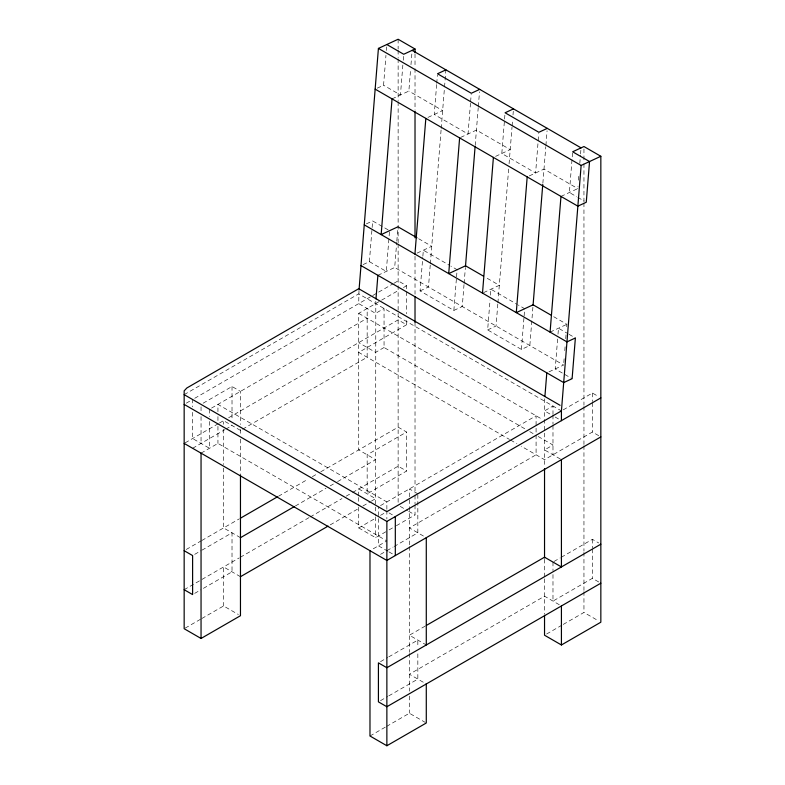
<?xml version="1.0" encoding="UTF-8"?>
<svg xmlns="http://www.w3.org/2000/svg" width="785" height="785" viewBox="0 0 785 785"><rect width="100%" height="100%" fill="white"/><g stroke="black" fill="none" stroke-linecap="round" stroke-linejoin="round"><path stroke-width="0.59" stroke-dasharray="3.92 2.94" d="M359 290.332L358.716 303.618L375.603 313.372L384.051 308.495L384.051 347.51L525.528 429.189M363.092 264.594L369.392 261.66L372.659 220.948L389.556 230.692L388.977 237.884M377.251 88.156L383.561 85.222L385.965 55.284M386.348 50.495L386.642 46.904M375.799 301.263L375.603 505.825M388.879 239.082L386.289 271.414L369.392 261.66M402.852 65.037L400.448 94.975L383.561 85.222M403.245 60.249L403.725 54.263M377.879 275.319L394.688 267.499L396.71 242.359M396.808 241.152L397.966 226.786M392.049 98.881L408.857 91.07L410.594 69.512M410.977 64.723L412.125 50.348M464.023 284.553L462.267 306.513L453.858 310.428L420.073 290.921L422.762 257.392M422.86 256.185L423.341 250.199L449.736 265.438M436.646 84.544L434.242 114.482L468.027 133.99L470.519 102.855M436.735 83.347L437.412 74.958M430.239 265.045L428.482 287.006L420.073 290.921M430.337 263.829L441.111 129.633M441.209 128.416L444.467 87.822M444.546 86.939L445.821 71.052M453.858 310.428L456.448 278.086M456.546 276.889L457.125 269.706L450.786 266.046M470.617 101.657L471.196 94.465M464.121 283.336L465.397 267.479M475.19 145.48L478.232 107.663M478.33 106.436L479.507 91.757M532.907 307.2L529.836 345.528L521.426 349.433L487.642 329.926L490.046 299.988M490.429 295.199L490.91 289.214L517.305 304.452M504.883 115.169L501.811 153.497L535.596 172.994L538.098 141.859M497.808 304.06L496.051 326.02L487.642 329.926M497.906 302.843L508.68 168.647M509.072 163.761L512.016 127.17M512.114 125.943L512.615 119.644M512.997 114.963L513.292 111.264M521.426 349.433L524.027 317.101M524.115 315.904L524.694 308.721L518.365 305.061M538.186 140.662L538.765 133.479M542.857 183.268L545.801 146.667M545.899 145.451L547.076 130.771M544.721 398.79L544.535 467.32M557.615 339.002L555.211 368.94L572.108 378.694M557.998 334.214L558.478 328.228L567.987 333.713M572.55 152.987L569.38 192.502L576.769 196.77M563.807 362.641L564.199 357.842M564.768 350.659L565.161 345.871M565.73 338.688L566.211 332.693M566.691 326.707L566.888 324.313L552.11 315.776M560.971 196.417L577.789 188.596L577.976 186.202M578.457 180.207L578.938 174.221M579.801 163.447L580.478 155.067M580.576 153.87L580.861 150.269M184.161 394.649L358.716 293.865L561.422 410.898M186.271 403.176L192.61 399.526L192.61 406.836M194.719 398.299L372.198 295.837M372.708 295.543L392.942 283.856M393.982 283.257L398.132 280.863L406.581 285.74L406.581 313.774M203.119 403.205L232.017 386.514L240.465 391.391L240.465 424.489M337.599 481.607L375.603 459.667L358.716 449.913L358.716 313.372L380.568 300.753M381.608 300.155L399.32 289.93M403.461 287.536L406.581 285.74M211.557 408.082L367.164 318.249M185.191 442.809L218.387 423.645M219.427 423.046L224.382 420.181M228.621 417.738L398.132 319.878L406.581 324.754L406.581 318.651M192.61 448.284L224.795 429.699M225.825 429.101L232.017 425.529M406.581 324.754L358.716 352.387L509.494 439.433M201.048 453.161L217.945 443.407L386.868 540.934L369.98 550.687M242.575 429.189L367.164 357.263L367.164 308.495M384.051 347.51L375.603 352.387L358.716 342.633M186.231 549.49L201.107 540.904M201.794 540.512L239.239 518.895M278.43 496.267L308.093 479.135M312.332 476.691L316.571 474.248M320.8 471.805L398.132 427.158L406.581 432.035L406.581 471.049L367.164 493.804L367.164 454.79L406.581 432.035M194.68 554.367L200.901 550.776M201.941 550.177L232.017 532.809L232.017 571.823L201.941 589.192M295.366 505.991L325.981 488.319M330.21 485.876L333.38 484.051M184.161 589.702L239.239 557.899M240.298 557.291L309.153 517.541M310.212 516.932L341.985 498.583M346.224 496.14L351.523 493.078M352.583 492.47L398.132 466.172L406.581 471.049M194.68 593.381L200.901 589.79M330.21 524.89L358.716 508.435M362.935 505.991L370.324 501.723M371.384 501.115L375.603 498.681L358.716 488.927L358.716 496.238M380.489 505.609L536.086 415.775L536.086 454.79L409.397 527.932L424.175 536.469M185.191 628.118L200.754 619.13M201.794 618.531L223.578 605.961L238.355 614.498M358.716 507.208L358.716 527.932L376.349 517.757M380.499 515.362L384.65 512.968M563.257 409.839L592.39 393.02L598.729 396.68M358.716 527.932L375.603 537.686L388.055 530.503M389.095 529.904L395.316 526.313M396.356 525.714L415.02 514.931L415.02 505.128M380.539 554.347L385.818 551.296M386.868 550.687L393.059 547.116M394.099 546.517L417.836 532.809L417.836 495.021M598.729 435.685L592.39 432.035L544.535 459.667L521.171 446.174M425.225 626.077L409.397 635.212L426.284 644.966M380.499 661.657L387.761 657.457M388.791 656.859L417.836 640.089L417.836 647.409M554.014 561.471L560.245 557.88M561.275 557.281L592.39 539.315L598.729 542.975M380.499 700.662L387.761 696.472M388.791 695.873L417.836 679.104L417.836 652.286M598.729 581.979L592.39 578.329L552.983 601.084L552.983 571.823M369.98 735.996L385.533 727.018M386.573 726.419L409.397 713.241L425.225 722.386M546.605 634.025L562.168 625.037M563.208 624.438L583.952 612.457L598.729 620.994M427.933 117.416L442.642 110.567L408.857 91.07M460.667 137.404L476.426 130.075L510.211 149.582L495.502 156.421M366.359 223.872L372.659 220.948M529.286 175.928L543.995 169.089L577.789 188.596M417.031 253.133L431.75 246.294L418.022 238.365M483.55 292.638L499.319 285.308L485.591 277.38M550.079 332.134L566.888 324.313M548.911 371.874L563.62 365.035L394.688 267.499M577.829 197.378L584.158 201.038M569.037 334.322L575.376 337.982M555.093 416.992L559.312 419.435M358.716 313.372L542.425 419.435M529.747 431.622L533.977 434.066M538.196 436.499L552.983 445.036L544.535 449.913L561.422 459.667M510.554 440.051L516.922 443.721M417.836 493.794L409.397 488.918L409.397 545.31M400.242 506.404L407.631 510.662M408.691 511.28L415.02 514.931M559.312 604.744L544.535 596.207L409.397 674.227L426.284 683.98M388.977 512.899L393.207 515.333M240.465 430.406L223.578 420.652L223.578 424.312M387.927 551.296L378.419 545.81L378.419 506.806M388.977 551.914L395.316 555.564M240.465 537.686L223.578 527.932L223.578 465.76M240.465 576.7L223.578 566.947L223.578 605.961M592.39 393.02L592.39 401.557M592.39 402.774L592.39 432.035M592.39 539.315L592.39 547.851M592.39 549.068L592.39 578.329M583.952 148.983L583.952 162.475M583.952 163.692L583.952 201.706M583.952 202.932L583.952 405.246M583.952 406.473L583.952 444.477M583.952 445.703L583.952 551.158M583.952 552.385L583.952 590.389M583.952 591.615L583.952 612.457M552.983 414.558L552.983 406.022L544.535 410.898L552.983 415.775L552.983 424.312M552.983 425.529L552.983 454.79M552.983 562.07L552.983 570.607M544.535 559.234L544.535 577.917M544.535 578.849L544.535 614.38M415.02 53.91L415.02 67.392M415.02 68.619L415.02 110.312M415.02 256.224L415.02 294.228M415.02 322.429L415.02 494.089M415.02 495.315L415.02 503.901M409.397 546.537L409.397 652.286M409.397 653.503L409.397 691.173M409.397 696.079L409.397 713.241M398.132 39.25L398.132 49.062M398.132 50.289L398.132 57.648M398.132 58.875L398.132 100.568M398.132 101.795L398.132 242.84M398.132 244.066L398.132 284.523M398.132 285.74L398.132 505.177M386.868 509.239L386.868 501.929L217.945 404.403L217.945 411.713M386.868 510.456L386.868 518.993M375.603 507.051L375.603 515.627M375.603 516.854L375.603 537.686M358.716 497.454L358.716 505.991M240.465 429.395L240.465 434.291M240.465 439.198L240.465 473.522M232.017 386.514L232.017 419.435M223.578 429.189L223.578 464.543M217.945 416.59L217.945 421.466M217.945 426.343L217.945 443.407M209.497 409.27L209.497 416.59M209.497 421.466L209.497 448.284L192.61 438.53L192.61 411.713M201.048 406.836L201.048 411.713M201.048 416.59L201.048 443.407"/><path stroke-width="1.18" d="M359.098 289.145L378.419 48.415L398.132 39.25L415.02 49.004L415.02 52.683M375.986 298.899L377.879 275.319M392.049 98.881L381.147 234.607L397.966 226.786L416.963 237.757M414.931 254.114L425.833 118.388M459.617 137.895L448.716 273.622L465.534 265.801L483.481 276.163M465.495 266.252L475.092 146.697M482.5 293.119L493.402 157.402M527.186 176.91L516.285 312.626L533.103 304.806L551.05 315.168M533.064 305.267L542.759 184.495M544.908 396.435L546.802 372.855M550.079 332.134L560.971 196.417M561.422 420.652L561.422 410.898L581.135 165.449L600.839 156.284L600.839 622.211L561.422 644.976L544.535 635.222L544.535 615.607M240.298 518.277L277.37 496.876M240.465 537.686L294.316 506.6M240.465 576.7L328.101 526.107M561.422 410.898L386.868 511.683L184.161 394.649M184.161 404.403L386.868 521.436L600.839 397.897M560.078 405.315L358.716 288.723L186.83 387.996L184.161 390.871L184.161 628.716L201.048 638.47L240.465 615.715L240.465 474.748M600.839 436.911L386.868 560.441L184.161 443.407M426.284 625.468L544.535 557.193L561.422 566.947L561.422 459.667M600.839 544.191L386.868 667.731L378.419 662.854L378.419 701.859L386.868 706.736L600.839 583.206M369.98 550.687L369.98 735.996L386.868 745.75L426.284 722.995L426.284 683.98M415.02 49.004L403.725 54.263L386.828 44.509M445.909 69.855L437.51 73.761L471.294 93.268L479.704 89.362M513.488 108.87L505.079 112.775L538.863 132.282L547.273 128.367M600.839 156.284L583.952 146.53L572.648 151.79L589.545 161.543L586.267 202.255L577.868 206.17L375.151 89.137M412.125 50.348L581.057 147.874M378.419 48.415L581.135 165.449M364.26 224.853L566.966 341.887L575.376 337.982L572.108 378.694L563.699 382.599L360.982 265.565M184.161 550.697L192.61 555.564L192.61 594.579L184.161 589.702M561.422 605.961L561.422 644.976M544.535 468.547L544.535 558.007M426.284 537.686L426.284 644.966M415.02 111.539L415.02 237.826M415.02 296.681L415.02 322.429M395.316 516.559L395.316 555.564M386.868 521.436L386.868 745.75M201.048 453.161L201.048 638.47"/></g></svg>
